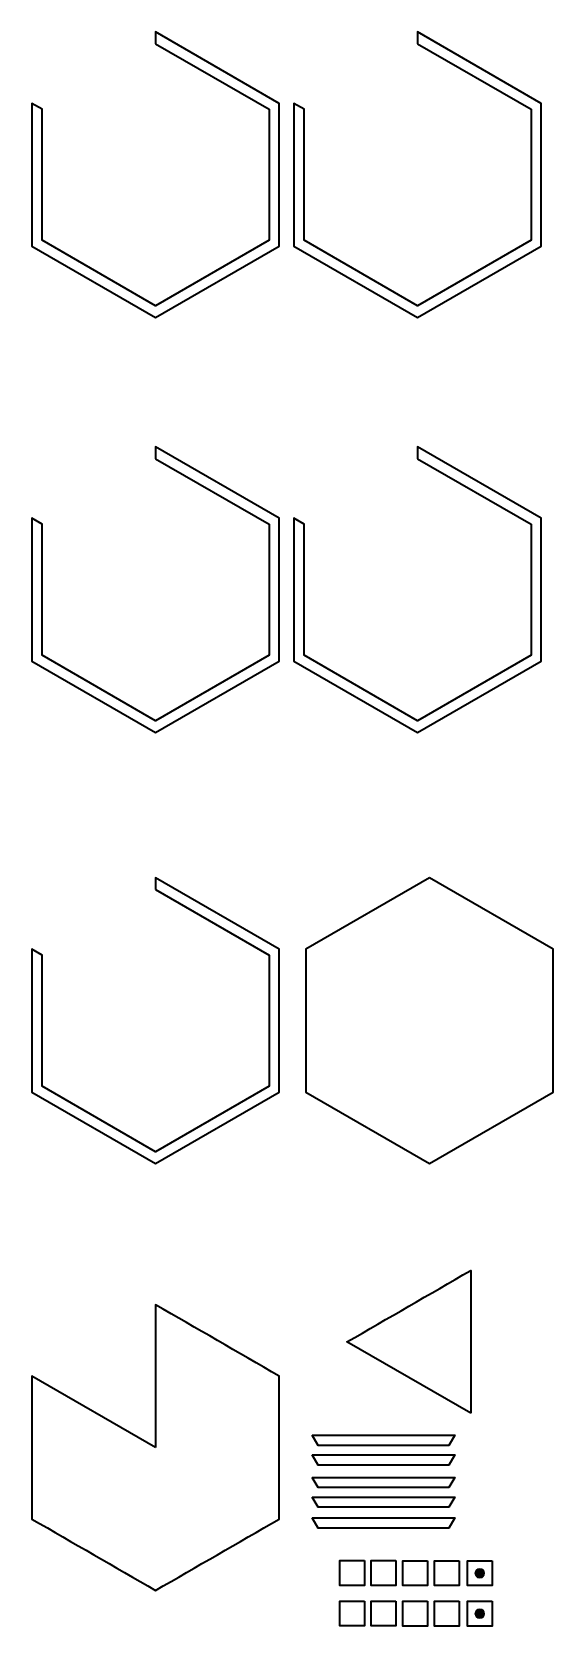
# Model space of a CAD drawing. Header units: inches. Extents: x 66 to 842, y 1256 to 3630.
import ezdxf

# ---------------------------------------------------------------- set-up
doc = ezdxf.new("R2010")
doc.units = ezdxf.units.IN
doc.header["$MEASUREMENT"] = 0
doc.layers.add('Default', color=7, linetype='Continuous')

msp = doc.modelspace()

# ---------------------------------------------------------------- hatches: boundary and pattern name
at = {"layer": 'Default', "true_color": 0xff0000}
h = msp.add_hatch(color=1, dxfattribs=at)
h.dxf.hatch_style = 2
edge = h.paths.add_edge_path()
edge.add_spline(control_points=[(733.2, 1341.8), (737.2, 1341.8), (740.4, 1338.6), (740.4, 1334.6), (740.4, 1330.6), (737.2, 1327.3), (733.2, 1327.3), (729.2, 1327.3), (726, 1330.6), (726, 1334.6), (726, 1338.6), (729.2, 1341.8), (733.2, 1341.8)], knot_values=[0, 0, 0, 0, 1, 1, 1, 2, 2, 2, 3, 3, 3, 4, 4, 4, 4], degree=3, periodic=0)
h = msp.add_hatch(color=1, dxfattribs=at)
h.dxf.hatch_style = 2
edge = h.paths.add_edge_path()
edge.add_spline(control_points=[(733.2, 1281.5), (737.2, 1281.5), (740.4, 1278.2), (740.4, 1274.2), (740.4, 1270.3), (737.2, 1267), (733.2, 1267), (729.2, 1267), (726, 1270.3), (726, 1274.2), (726, 1278.2), (729.2, 1281.5), (733.2, 1281.5)], knot_values=[0, 0, 0, 0, 1, 1, 1, 2, 2, 2, 3, 3, 3, 4, 4, 4, 4], degree=3, periodic=0)

# ---------------------------------------------------------------- linework, layer by layer
at = {"layer": 'Default', "color": 7, "lineweight": 35, "true_color": 0xffffff}
for points in [[(250.2, 3612.6), (419.2, 3515), (419.2, 3319.9), (250.2, 3222.3), (81.2, 3319.9), (81.2, 3515), (66, 3523.8), (66, 3311.1), (250.2, 3204.7), (434.5, 3311.1), (434.5, 3523.8), (250.2, 3630.2), (250.2, 3612.6)], [(640.6, 3612.6), (809.6, 3515), (809.6, 3319.9), (640.6, 3222.3), (471.6, 3319.9), (471.6, 3515), (456.3, 3523.8), (456.3, 3311.1), (640.6, 3204.7), (824.8, 3311.1), (824.8, 3523.8), (640.6, 3630.2), (640.6, 3612.6)], [(250.2, 2994.5), (419.2, 2897), (419.2, 2701.8), (250.2, 2604.3), (81.2, 2701.8), (81.2, 2897), (66, 2905.8), (66, 2693), (250.2, 2586.6), (434.5, 2693), (434.5, 2905.8), (250.2, 3012.2), (250.2, 2994.5)], [(640.6, 2994.5), (809.6, 2897), (809.6, 2701.8), (640.6, 2604.3), (471.6, 2701.8), (471.6, 2897), (456.3, 2905.8), (456.3, 2693), (640.6, 2586.6), (824.8, 2693), (824.8, 2905.8), (640.6, 3012.2), (640.6, 2994.5)], [(250.2, 2352.7), (419.2, 2255.1), (419.2, 2060), (250.2, 1962.4), (81.2, 2060), (81.2, 2255.1), (66, 2263.9), (66, 2051.2), (250.2, 1944.8), (434.5, 2051.2), (434.5, 2263.9), (250.2, 2370.3), (250.2, 2352.7)], [(658.2, 2370.3), (473.9, 2263.9), (473.9, 2051.2), (658.2, 1944.8), (842.4, 2051.2), (842.4, 2263.9), (658.2, 2370.3)], [(483.4, 1540.3), (696.2, 1540.3), (687.3, 1525), (492.2, 1525), (483.4, 1540.3)], [(483.4, 1511), (696.2, 1511), (687.3, 1495.7), (492.2, 1495.7), (483.4, 1511)], [(483.4, 1477.2), (696.2, 1477.2), (687.3, 1462), (492.2, 1462), (483.4, 1477.2)], [(483.4, 1447.9), (696.2, 1447.9), (687.3, 1432.7), (492.2, 1432.7), (483.4, 1447.9)], [(483.4, 1416.9), (696.2, 1416.9), (687.3, 1401.6), (492.2, 1401.6), (483.4, 1416.9)], [(561.5, 1353.4), (561.5, 1316.5), (524.6, 1316.5), (524.6, 1353.4), (561.5, 1353.4)], [(608.2, 1353.4), (608.2, 1316.5), (571.3, 1316.5), (571.3, 1353.4), (608.2, 1353.4)], [(655.4, 1353), (655.4, 1316.1), (618.4, 1316.1), (618.4, 1353), (655.4, 1353)], [(702.5, 1353), (702.5, 1316.1), (665.5, 1316.1), (665.5, 1353), (702.5, 1353)], [(751.7, 1353), (751.7, 1316.1), (714.8, 1316.1), (714.8, 1353), (751.7, 1353)], [(561.5, 1293.1), (561.5, 1256.2), (524.6, 1256.2), (524.6, 1293.1), (561.5, 1293.1)], [(608.2, 1293.1), (608.2, 1256.2), (571.3, 1256.2), (571.3, 1293.1), (608.2, 1293.1)], [(655.4, 1292.7), (655.4, 1255.8), (618.4, 1255.8), (618.4, 1292.7), (655.4, 1292.7)], [(702.5, 1292.7), (702.5, 1255.8), (665.5, 1255.8), (665.5, 1292.7), (702.5, 1292.7)], [(751.7, 1292.7), (751.7, 1255.8), (714.8, 1255.8), (714.8, 1292.7), (751.7, 1292.7)]]:
    msp.add_lwpolyline(points, dxfattribs=at)
for points, knots in [([(719.6, 1572.7), (719.6, 1638.2), (719.6, 1722.2), (719.6, 1785.4), (658.2, 1750), (596.7, 1714.5), (535.3, 1679), (535.3, 1679), (719.6, 1572.7), (719.6, 1572.7)], [0, 0, 0, 0, 1, 1, 1, 2, 2, 2, 3, 3, 3, 3]), ([(250.2, 1521.7), (250.2, 1587.2), (250.2, 1671.3), (250.2, 1734.4), (311.6, 1699), (373, 1663.5), (434.5, 1628), (434.5, 1557.1), (434.5, 1486.2), (434.5, 1415.3), (373, 1379.8), (311.6, 1344.4), (250.2, 1308.9), (188.8, 1344.4), (127.4, 1379.8), (66, 1415.3), (66, 1486.2), (66, 1557.1), (66, 1628), (66, 1628), (250.2, 1521.7), (250.2, 1521.7)], [0, 0, 0, 0, 1, 1, 1, 2, 2, 2, 3, 3, 3, 4, 4, 4, 5, 5, 5, 6, 6, 6, 7, 7, 7, 7])]:
    msp.add_open_spline(points, degree=3, knots=knots, dxfattribs=at)
at = {"layer": 'Default', "lineweight": 0}
for points in [[(733.2, 1341.8), (737.2, 1341.8), (740.4, 1338.6), (740.4, 1334.6), (740.4, 1330.6), (737.2, 1327.3), (733.2, 1327.3), (729.2, 1327.3), (726, 1330.6), (726, 1334.6), (726, 1338.6), (729.2, 1341.8), (733.2, 1341.8)], [(733.2, 1281.5), (737.2, 1281.5), (740.4, 1278.2), (740.4, 1274.2), (740.4, 1270.3), (737.2, 1267), (733.2, 1267), (729.2, 1267), (726, 1270.3), (726, 1274.2), (726, 1278.2), (729.2, 1281.5), (733.2, 1281.5)]]:
    msp.add_open_spline(points, degree=3, knots=[0, 0, 0, 0, 1, 1, 1, 2, 2, 2, 3, 3, 3, 4, 4, 4, 4], dxfattribs=at)

doc.saveas('drawing.dxf')
